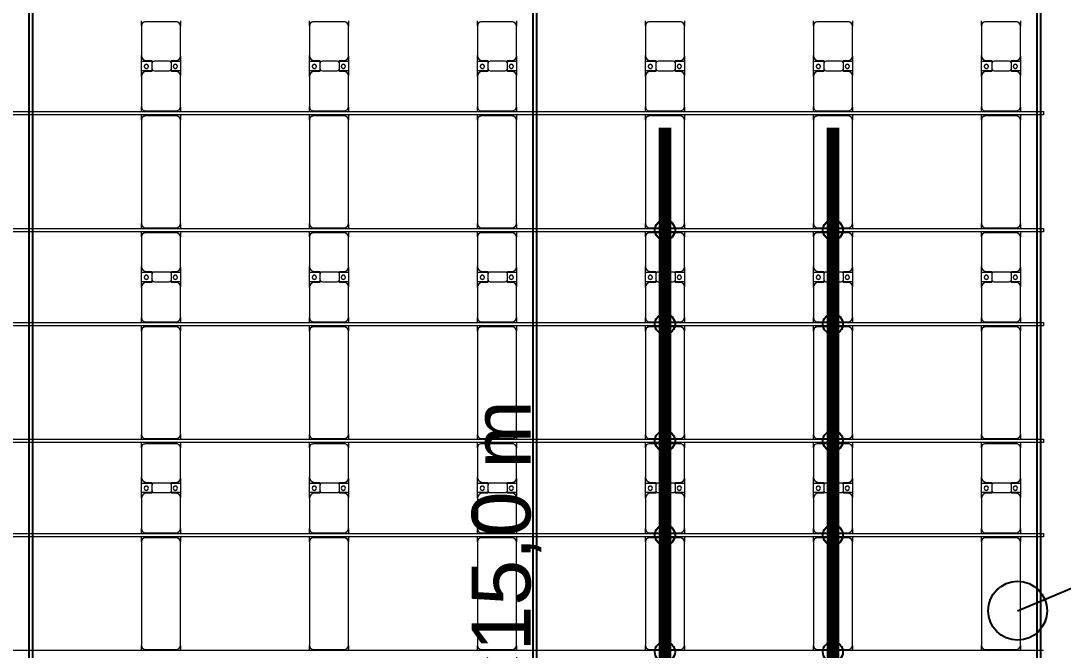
# Model space of a CAD drawing. Header units: millimetres. Extents: x -147246 to 112336, y -213734 to -86506.
# Drawn here: x -3783 to 8626, y -147275 to -139786 of the extents above; entities that cross this region are included whole.
import ezdxf

# ---------------------------------------------------------------- set-up
doc = ezdxf.new("R2010")
doc.units = ezdxf.units.MM
doc.layers.add('A-GENM', color=13, linetype='Continuous', lineweight=9)
doc.layers.add('S-BEAM', color=12, linetype='Continuous', lineweight=9)
for name, color, linetype in [('GC-BICH NEO', 6, 'Continuous'), ('GC-DAY NEO', 5, 'Continuous'), ('GC-GHI CHU', 2, 'Continuous'), ('GC-HOP 40x60 GIA CUONG', 1, 'Continuous')]:
    doc.layers.add(name, color=color, linetype=linetype)
doc.styles.add('GC_VN', font='arial.ttf')

# ---------------------------------------------------------------- blocks, each defined once
blk = doc.blocks.new('Dầm C52 - Dầm C52-18779-BỐ TRÍ KHUNG KẾT CẤU BÈ PIN 05')
at = {"layer": 'S-BEAM', "color": 1}
for p, q in [((-74474, -20), (-74474, 20)), ((-74474, 20), (74474, 20)), ((74474, -20), (-74474, -20))]:
    blk.add_line(p, q, dxfattribs=at)
blk = doc.blocks.new('Dầm C52 - Dầm C52-18780-BỐ TRÍ KHUNG KẾT CẤU BÈ PIN 05')
at = {"layer": 'S-BEAM', "color": 1}
for p, q in [((-74474, -20), (-74474, 20)), ((-74474, 20), (74474, 20)), ((74474, -20), (-74474, -20))]:
    blk.add_line(p, q, dxfattribs=at)
blk = doc.blocks.new('Dầm C52 - Dầm C52-18781-BỐ TRÍ KHUNG KẾT CẤU BÈ PIN 05')
at = {"layer": 'S-BEAM', "color": 1}
for p, q in [((-74474, -20), (-74474, 20)), ((-74474, 20), (74474, 20)), ((74474, -20), (-74474, -20))]:
    blk.add_line(p, q, dxfattribs=at)
blk = doc.blocks.new('Dầm C52 - Dầm C52-18782-BỐ TRÍ KHUNG KẾT CẤU BÈ PIN 05')
at = {"layer": 'S-BEAM', "color": 1}
blk.add_line((74474, -20), (-74474, -20), dxfattribs=at)
blk = doc.blocks.new('Dai phao do pin - DẢI PHAO ĐỠ PIN-V48-BỐ TRÍ KHUNG KẾT CẤU BÈ PIN 05')
at = {"layer": 'A-GENM', "color": 7}
for p, q in [((54543, 242), (54600, 242)), ((54550, 192), (54550, -173)), ((55830, 242), (54600, 242)), ((55830, 242), (55893, 242)), ((55880, -173), (55880, 192)), ((55933, 242), (55990, 242)), ((55940, 192), (55940, -173)), ((56350, 242), (55990, 242)), ((56350, 242), (56532, 242)), ((56410, 118), (56410, 182)), ((56418, 242), (56600, 242)), ((56418, 118), (56418, 242)), ((56532, 242), (56532, 118)), ((56540, 182), (56540, 118)), ((56950, 242), (56600, 242)), ((56950, 242), (57013, 242)), ((57000, -173), (57000, 192)), ((57053, 242), (57110, 242)), ((57060, 192), (57060, -173)), ((58340, 242), (57110, 242)), ((58340, 242), (58403, 242)), ((58390, -173), (58390, 192)), ((58443, 242), (58500, 242)), ((58450, 192), (58450, -173)), ((58860, 242), (58500, 242)), ((58860, 242), (59042, 242)), ((58920, 118), (58920, 182)), ((58928, 242), (59110, 242)), ((58928, 118), (58928, 242)), ((59042, 242), (59042, 118)), ((59050, 182), (59050, 118)), ((59460, 242), (59110, 242)), ((59460, 242), (59523, 242)), ((59510, -173), (59510, 192)), ((59563, 242), (59620, 242)), ((59570, 192), (59570, -173)), ((60850, 242), (59620, 242)), ((60850, 242), (60913, 242)), ((60900, -173), (60900, 192)), ((60953, 242), (61010, 242)), ((60960, 192), (60960, -173)), ((61370, 242), (61010, 242)), ((61370, 242), (61552, 242)), ((61430, 118), (61430, 182)), ((61438, 242), (61620, 242)), ((61438, 118), (61438, 242)), ((61552, 242), (61552, 118)), ((61560, 182), (61560, 118)), ((61970, 242), (61620, 242)), ((61970, 242), (62032, 242)), ((62020, -173), (62020, 192)), ((56502, 118), (56410, 118)), ((56418, 88), (56418, -88)), ((56540, 118), (56448, 118)), ((56532, -88), (56532, 88)), ((59012, 118), (58920, 118)), ((58928, 88), (58928, -88)), ((59050, 118), (58958, 118)), ((59042, -88), (59042, 88)), ((61522, 118), (61430, 118)), ((61438, 88), (61438, -88)), ((61560, 118), (61468, 118)), ((61552, -88), (61552, 88)), ((56410, -173), (56410, -118)), ((56410, -118), (56502, -118)), ((56418, -223), (56418, -118)), ((56448, -118), (56540, -118)), ((56532, -118), (56532, -223)), ((56540, -118), (56540, -173)), ((58920, -173), (58920, -118)), ((58920, -118), (59012, -118)), ((58928, -223), (58928, -118)), ((58958, -118), (59050, -118)), ((59042, -118), (59042, -223)), ((59050, -118), (59050, -173)), ((61430, -173), (61430, -118)), ((61430, -118), (61522, -118)), ((61438, -223), (61438, -118)), ((61468, -118), (61560, -118)), ((61552, -118), (61552, -223)), ((61560, -118), (61560, -173)), ((54600, -223), (54543, -223)), ((54600, -223), (55830, -223)), ((55893, -223), (55830, -223)), ((55990, -223), (55933, -223)), ((55990, -223), (56360, -223)), ((56532, -223), (56360, -223)), ((56590, -223), (56418, -223)), ((56590, -223), (56950, -223)), ((57013, -223), (56950, -223)), ((57110, -223), (57053, -223)), ((57110, -223), (58340, -223)), ((58403, -223), (58340, -223)), ((58500, -223), (58443, -223)), ((58500, -223), (58870, -223)), ((59042, -223), (58870, -223)), ((59100, -223), (58928, -223)), ((59100, -223), (59460, -223)), ((59523, -223), (59460, -223)), ((59620, -223), (59563, -223)), ((59620, -223), (60850, -223)), ((60913, -223), (60850, -223)), ((61010, -223), (60953, -223)), ((61010, -223), (61380, -223)), ((61552, -223), (61380, -223)), ((61610, -223), (61438, -223)), ((61610, -223), (61970, -223)), ((62032, -223), (61970, -223))]:
    blk.add_line(p, q, dxfattribs=at)
for centre, radius, start, end in [((54600, 192), 50, 90, 180), ((54600, 192), 50, 105, 180), ((55830, 192), 50, 0, 90), ((55830, 192), 50, 15, 90), ((55990, 192), 50, 90, 180), ((55990, 192), 50, 135, 180), ((56350, 182), 60, 0, 90), ((56350, 182), 60, 0, 30), ((56469, 183), 25, 0, 180), ((56469, 183), 25, 180, 360), ((56471, 183), 25, 0, 180), ((56471, 183), 25, 180, 0), ((56600, 182), 60, 90, 180), ((56600, 182), 60, 150, 180), ((56950, 192), 50, 0, 90), ((56950, 192), 50, 0, 45), ((57110, 192), 50, 90, 180), ((57110, 192), 50, 105, 180), ((58340, 192), 50, 0, 90), ((58340, 192), 50, 15, 90), ((58500, 192), 50, 90, 180), ((58500, 192), 50, 135, 180), ((58860, 182), 60, 0, 90), ((58860, 182), 60, 0, 30), ((58979, 183), 25, 0, 180), ((58979, 183), 25, 180, 0), ((58981, 183), 25, 360, 180), ((58981, 183), 25, 180, 360), ((59110, 182), 60, 90, 180), ((59110, 182), 60, 150, 180), ((59460, 192), 50, 0, 90), ((59460, 192), 50, 0, 45), ((59620, 192), 50, 90, 180), ((59620, 192), 50, 105, 180), ((60850, 192), 50, 360, 90), ((60850, 192), 50, 15, 90), ((61010, 192), 50, 90, 180), ((61010, 192), 50, 135, 180), ((61370, 182), 60, 0, 90), ((61370, 182), 60, 0, 30), ((61489, 183), 25, 360, 180), ((61489, 183), 25, 180, 360), ((61491, 183), 25, 0, 180), ((61491, 183), 25, 180, 0), ((61620, 182), 60, 90, 180), ((61620, 182), 60, 150, 180), ((61970, 192), 50, 0, 90), ((61970, 192), 50, 0, 45), ((56448, 88), 30, 90, 180), ((56502, 88), 30, 0, 90), ((58958, 88), 30, 90, 180), ((59012, 88), 30, 0, 90), ((61468, 88), 30, 90, 180), ((61522, 88), 30, 0, 90), ((56448, -88), 30, 180, 270), ((56502, -88), 30, 270, 0), ((58958, -88), 30, 180, 270), ((59012, -88), 30, 270, 0), ((61468, -88), 30, 180, 270), ((61522, -88), 30, 270, 0), ((54600, -173), 50, 180, 270), ((54600, -173), 50, 180, 270), ((55830, -173), 50, 270, 0), ((55830, -173), 50, 285, 0), ((55990, -173), 50, 180, 270), ((55990, -173), 50, 180, 225), ((56360, -173), 50, 270, 0), ((56360, -173), 50, 315, 0), ((56469, -162), 25, 0, 180), ((56469, -162), 25, 180, 0), ((56471, -162), 25, 0, 180), ((56471, -162), 25, 180, 0), ((56590, -173), 50, 180, 270), ((56590, -173), 50, 180, 225), ((56950, -173), 50, 270, 0), ((56950, -173), 50, 315, 0), ((57110, -173), 50, 180, 270), ((57110, -173), 50, 180, 270), ((58340, -173), 50, 270, 0), ((58340, -173), 50, 285, 360), ((58500, -173), 50, 180, 270), ((58500, -173), 50, 180, 225), ((58870, -173), 50, 270, 0), ((58870, -173), 50, 315, 0), ((58979, -162), 25, 0, 180), ((58979, -162), 25, 180, 0), ((58981, -162), 25, 360, 180), ((58981, -162), 25, 180, 360), ((59100, -173), 50, 180, 270), ((59100, -173), 50, 180, 225), ((59460, -173), 50, 270, 0), ((59460, -173), 50, 315, 0), ((59620, -173), 50, 180, 270), ((59620, -173), 50, 180, 270), ((60850, -173), 50, 270, 360), ((60850, -173), 50, 285, 360), ((61010, -173), 50, 180, 270), ((61010, -173), 50, 180, 225), ((61380, -173), 50, 270, 0), ((61380, -173), 50, 315, 0), ((61489, -162), 25, 0, 180), ((61489, -162), 25, 180, 360), ((61491, -162), 25, 0, 180), ((61491, -162), 25, 180, 0), ((61610, -173), 50, 180, 270), ((61610, -173), 50, 180, 225), ((61970, -173), 50, 270, 0), ((61970, -173), 50, 315, 0)]:
    blk.add_arc(centre, radius, start, end, dxfattribs=at)
blk = doc.blocks.new('Dai phao do pin - DẢI PHAO ĐỠ PIN-V49-BỐ TRÍ KHUNG KẾT CẤU BÈ PIN 05')
at = {"layer": 'A-GENM', "color": 7}
for p, q in [((54543, 242), (54600, 242)), ((54550, 192), (54550, -173)), ((55830, 242), (54600, 242)), ((55830, 242), (55893, 242)), ((55880, -173), (55880, 192)), ((55933, 242), (55990, 242)), ((55940, 192), (55940, -173)), ((56350, 242), (55990, 242)), ((56350, 242), (56532, 242)), ((56410, 118), (56410, 182)), ((56418, 242), (56600, 242)), ((56418, 118), (56418, 242)), ((56532, 242), (56532, 118)), ((56540, 182), (56540, 118)), ((56950, 242), (56600, 242)), ((56950, 242), (57013, 242)), ((57000, -173), (57000, 192)), ((57053, 242), (57110, 242)), ((57060, 192), (57060, -173)), ((58340, 242), (57110, 242)), ((58340, 242), (58403, 242)), ((58390, -173), (58390, 192)), ((58443, 242), (58500, 242)), ((58450, 192), (58450, -173)), ((58860, 242), (58500, 242)), ((58860, 242), (59042, 242)), ((58920, 118), (58920, 182)), ((58928, 242), (59110, 242)), ((58928, 118), (58928, 242)), ((59042, 242), (59042, 118)), ((59050, 182), (59050, 118)), ((59460, 242), (59110, 242)), ((59460, 242), (59523, 242)), ((59510, -173), (59510, 192)), ((59563, 242), (59620, 242)), ((59570, 192), (59570, -173)), ((60850, 242), (59620, 242)), ((60850, 242), (60913, 242)), ((60900, -173), (60900, 192)), ((60953, 242), (61010, 242)), ((60960, 192), (60960, -173)), ((61370, 242), (61010, 242)), ((61370, 242), (61552, 242)), ((61430, 118), (61430, 182)), ((61438, 242), (61620, 242)), ((61438, 118), (61438, 242)), ((61552, 242), (61552, 118)), ((61560, 182), (61560, 118)), ((61970, 242), (61620, 242)), ((61970, 242), (62032, 242)), ((62020, -173), (62020, 192)), ((56502, 118), (56410, 118)), ((56418, 88), (56418, -88)), ((56540, 118), (56448, 118)), ((56532, -88), (56532, 88)), ((59012, 118), (58920, 118)), ((58928, 88), (58928, -88)), ((59050, 118), (58958, 118)), ((59042, -88), (59042, 88)), ((61522, 118), (61430, 118)), ((61438, 88), (61438, -88)), ((61560, 118), (61468, 118)), ((61552, -88), (61552, 88)), ((56410, -173), (56410, -118)), ((56410, -118), (56502, -118)), ((56418, -223), (56418, -118)), ((56448, -118), (56540, -118)), ((56532, -118), (56532, -223)), ((56540, -118), (56540, -173)), ((58920, -173), (58920, -118)), ((58920, -118), (59012, -118)), ((58928, -223), (58928, -118)), ((58958, -118), (59050, -118)), ((59042, -118), (59042, -223)), ((59050, -118), (59050, -173)), ((61430, -173), (61430, -118)), ((61430, -118), (61522, -118)), ((61438, -223), (61438, -118)), ((61468, -118), (61560, -118)), ((61552, -118), (61552, -223)), ((61560, -118), (61560, -173)), ((54600, -223), (54543, -223)), ((54600, -223), (55830, -223)), ((55893, -223), (55830, -223)), ((55990, -223), (55933, -223)), ((55990, -223), (56360, -223)), ((56532, -223), (56360, -223)), ((56590, -223), (56418, -223)), ((56590, -223), (56950, -223)), ((57013, -223), (56950, -223)), ((57110, -223), (57053, -223)), ((57110, -223), (58340, -223)), ((58403, -223), (58340, -223)), ((58500, -223), (58443, -223)), ((58500, -223), (58870, -223)), ((59042, -223), (58870, -223)), ((59100, -223), (58928, -223)), ((59100, -223), (59460, -223)), ((59523, -223), (59460, -223)), ((59620, -223), (59563, -223)), ((59620, -223), (60850, -223)), ((60913, -223), (60850, -223)), ((61010, -223), (60953, -223)), ((61010, -223), (61380, -223)), ((61552, -223), (61380, -223)), ((61610, -223), (61438, -223)), ((61610, -223), (61970, -223)), ((62032, -223), (61970, -223))]:
    blk.add_line(p, q, dxfattribs=at)
for centre, radius, start, end in [((54600, 192), 50, 90, 180), ((54600, 192), 50, 105, 180), ((55830, 192), 50, 0, 90), ((55830, 192), 50, 15, 90), ((55990, 192), 50, 90, 180), ((55990, 192), 50, 135, 180), ((56350, 182), 60, 0, 90), ((56350, 182), 60, 0, 30), ((56469, 183), 25, 0, 180), ((56469, 183), 25, 180, 360), ((56471, 183), 25, 0, 180), ((56471, 183), 25, 180, 0), ((56600, 182), 60, 90, 180), ((56600, 182), 60, 150, 180), ((56950, 192), 50, 0, 90), ((56950, 192), 50, 0, 45), ((57110, 192), 50, 90, 180), ((57110, 192), 50, 105, 180), ((58340, 192), 50, 0, 90), ((58340, 192), 50, 15, 90), ((58500, 192), 50, 90, 180), ((58500, 192), 50, 135, 180), ((58860, 182), 60, 0, 90), ((58860, 182), 60, 0, 30), ((58979, 183), 25, 0, 180), ((58979, 183), 25, 180, 0), ((58981, 183), 25, 360, 180), ((58981, 183), 25, 180, 360), ((59110, 182), 60, 90, 180), ((59110, 182), 60, 150, 180), ((59460, 192), 50, 0, 90), ((59460, 192), 50, 0, 45), ((59620, 192), 50, 90, 180), ((59620, 192), 50, 105, 180), ((60850, 192), 50, 360, 90), ((60850, 192), 50, 15, 90), ((61010, 192), 50, 90, 180), ((61010, 192), 50, 135, 180), ((61370, 182), 60, 0, 90), ((61370, 182), 60, 0, 30), ((61489, 183), 25, 360, 180), ((61489, 183), 25, 180, 360), ((61491, 183), 25, 0, 180), ((61491, 183), 25, 180, 0), ((61620, 182), 60, 90, 180), ((61620, 182), 60, 150, 180), ((61970, 192), 50, 0, 90), ((61970, 192), 50, 0, 45), ((56448, 88), 30, 90, 180), ((56502, 88), 30, 0, 90), ((58958, 88), 30, 90, 180), ((59012, 88), 30, 0, 90), ((61468, 88), 30, 90, 180), ((61522, 88), 30, 0, 90), ((56448, -88), 30, 180, 270), ((56502, -88), 30, 270, 0), ((58958, -88), 30, 180, 270), ((59012, -88), 30, 270, 0), ((61468, -88), 30, 180, 270), ((61522, -88), 30, 270, 0), ((54600, -173), 50, 180, 270), ((54600, -173), 50, 180, 270), ((55830, -173), 50, 270, 0), ((55830, -173), 50, 285, 0), ((55990, -173), 50, 180, 270), ((55990, -173), 50, 180, 225), ((56360, -173), 50, 270, 0), ((56360, -173), 50, 315, 0), ((56469, -162), 25, 0, 180), ((56469, -162), 25, 180, 0), ((56471, -162), 25, 0, 180), ((56471, -162), 25, 180, 0), ((56590, -173), 50, 180, 270), ((56590, -173), 50, 180, 225), ((56950, -173), 50, 270, 0), ((56950, -173), 50, 315, 0), ((57110, -173), 50, 180, 270), ((57110, -173), 50, 180, 270), ((58340, -173), 50, 270, 0), ((58340, -173), 50, 285, 360), ((58500, -173), 50, 180, 270), ((58500, -173), 50, 180, 225), ((58870, -173), 50, 270, 0), ((58870, -173), 50, 315, 0), ((58979, -162), 25, 0, 180), ((58979, -162), 25, 180, 0), ((58981, -162), 25, 360, 180), ((58981, -162), 25, 180, 360), ((59100, -173), 50, 180, 270), ((59100, -173), 50, 180, 225), ((59460, -173), 50, 270, 0), ((59460, -173), 50, 315, 0), ((59620, -173), 50, 180, 270), ((59620, -173), 50, 180, 270), ((60850, -173), 50, 270, 360), ((60850, -173), 50, 285, 360), ((61010, -173), 50, 180, 270), ((61010, -173), 50, 180, 225), ((61380, -173), 50, 270, 0), ((61380, -173), 50, 315, 0), ((61489, -162), 25, 0, 180), ((61489, -162), 25, 180, 360), ((61491, -162), 25, 0, 180), ((61491, -162), 25, 180, 0), ((61610, -173), 50, 180, 270), ((61610, -173), 50, 180, 225), ((61970, -173), 50, 270, 0), ((61970, -173), 50, 315, 0)]:
    blk.add_arc(centre, radius, start, end, dxfattribs=at)
blk = doc.blocks.new('Dai phao do pin - DẢI PHAO ĐỠ PIN-V50-BỐ TRÍ KHUNG KẾT CẤU BÈ PIN 05')
at = {"layer": 'A-GENM', "color": 7}
for p, q in [((54543, 242), (54600, 242)), ((54550, 192), (54550, -173)), ((55830, 242), (54600, 242)), ((55830, 242), (55893, 242)), ((55880, -173), (55880, 192)), ((55933, 242), (55990, 242)), ((55940, 192), (55940, -173)), ((56350, 242), (55990, 242)), ((56350, 242), (56532, 242)), ((56410, 118), (56410, 182)), ((56418, 242), (56600, 242)), ((56418, 118), (56418, 242)), ((56532, 242), (56532, 118)), ((56540, 182), (56540, 118)), ((56950, 242), (56600, 242)), ((56950, 242), (57013, 242)), ((57000, -173), (57000, 192)), ((57053, 242), (57110, 242)), ((57060, 192), (57060, -173)), ((58340, 242), (57110, 242)), ((58340, 242), (58403, 242)), ((58390, -173), (58390, 192)), ((58443, 242), (58500, 242)), ((58450, 192), (58450, -173)), ((58860, 242), (58500, 242)), ((58860, 242), (59042, 242)), ((58920, 118), (58920, 182)), ((58928, 242), (59110, 242)), ((58928, 118), (58928, 242)), ((59042, 242), (59042, 118)), ((59050, 182), (59050, 118)), ((59460, 242), (59110, 242)), ((59460, 242), (59523, 242)), ((59510, -173), (59510, 192)), ((59563, 242), (59620, 242)), ((59570, 192), (59570, -173)), ((60850, 242), (59620, 242)), ((60850, 242), (60913, 242)), ((60900, -173), (60900, 192)), ((60953, 242), (61010, 242)), ((60960, 192), (60960, -173)), ((61370, 242), (61010, 242)), ((61370, 242), (61552, 242)), ((61430, 118), (61430, 182)), ((61438, 242), (61620, 242)), ((61438, 118), (61438, 242)), ((61552, 242), (61552, 118)), ((61560, 182), (61560, 118)), ((61970, 242), (61620, 242)), ((61970, 242), (62032, 242)), ((62020, -173), (62020, 192)), ((56502, 118), (56410, 118)), ((56418, 88), (56418, -88)), ((56540, 118), (56448, 118)), ((56532, -88), (56532, 88)), ((59012, 118), (58920, 118)), ((58928, 88), (58928, -88)), ((59050, 118), (58958, 118)), ((59042, -88), (59042, 88)), ((61522, 118), (61430, 118)), ((61438, 88), (61438, -88)), ((61560, 118), (61468, 118)), ((61552, -88), (61552, 88)), ((56410, -173), (56410, -118)), ((56410, -118), (56502, -118)), ((56418, -223), (56418, -118)), ((56448, -118), (56540, -118)), ((56532, -118), (56532, -223)), ((56540, -118), (56540, -173)), ((58920, -173), (58920, -118)), ((58920, -118), (59012, -118)), ((58928, -223), (58928, -118)), ((58958, -118), (59050, -118)), ((59042, -118), (59042, -223)), ((59050, -118), (59050, -173)), ((61430, -173), (61430, -118)), ((61430, -118), (61522, -118)), ((61438, -223), (61438, -118)), ((61468, -118), (61560, -118)), ((61552, -118), (61552, -223)), ((61560, -118), (61560, -173)), ((54600, -223), (54543, -223)), ((54600, -223), (55830, -223)), ((55893, -223), (55830, -223)), ((55990, -223), (55933, -223)), ((55990, -223), (56360, -223)), ((56532, -223), (56360, -223)), ((56590, -223), (56418, -223)), ((56590, -223), (56950, -223)), ((57013, -223), (56950, -223)), ((57110, -223), (57053, -223)), ((57110, -223), (58340, -223)), ((58403, -223), (58340, -223)), ((58500, -223), (58443, -223)), ((58500, -223), (58870, -223)), ((59042, -223), (58870, -223)), ((59100, -223), (58928, -223)), ((59100, -223), (59460, -223)), ((59523, -223), (59460, -223)), ((59620, -223), (59563, -223)), ((59620, -223), (60850, -223)), ((60913, -223), (60850, -223)), ((61010, -223), (60953, -223)), ((61010, -223), (61380, -223)), ((61552, -223), (61380, -223)), ((61610, -223), (61438, -223)), ((61610, -223), (61970, -223)), ((62032, -223), (61970, -223))]:
    blk.add_line(p, q, dxfattribs=at)
for centre, radius, start, end in [((54600, 192), 50, 90, 180), ((54600, 192), 50, 105, 180), ((55830, 192), 50, 0, 90), ((55830, 192), 50, 15, 90), ((55990, 192), 50, 90, 180), ((55990, 192), 50, 135, 180), ((56350, 182), 60, 0, 90), ((56350, 182), 60, 0, 30), ((56469, 183), 25, 0, 180), ((56469, 183), 25, 180, 360), ((56471, 183), 25, 0, 180), ((56471, 183), 25, 180, 0), ((56600, 182), 60, 90, 180), ((56600, 182), 60, 150, 180), ((56950, 192), 50, 0, 90), ((56950, 192), 50, 0, 45), ((57110, 192), 50, 90, 180), ((57110, 192), 50, 105, 180), ((58340, 192), 50, 0, 90), ((58340, 192), 50, 15, 90), ((58500, 192), 50, 90, 180), ((58500, 192), 50, 135, 180), ((58860, 182), 60, 0, 90), ((58860, 182), 60, 0, 30), ((58979, 183), 25, 0, 180), ((58979, 183), 25, 180, 0), ((58981, 183), 25, 360, 180), ((58981, 183), 25, 180, 360), ((59110, 182), 60, 90, 180), ((59110, 182), 60, 150, 180), ((59460, 192), 50, 0, 90), ((59460, 192), 50, 0, 45), ((59620, 192), 50, 90, 180), ((59620, 192), 50, 105, 180), ((60850, 192), 50, 360, 90), ((60850, 192), 50, 15, 90), ((61010, 192), 50, 90, 180), ((61010, 192), 50, 135, 180), ((61370, 182), 60, 0, 90), ((61370, 182), 60, 0, 30), ((61489, 183), 25, 360, 180), ((61489, 183), 25, 180, 360), ((61491, 183), 25, 0, 180), ((61491, 183), 25, 180, 0), ((61620, 182), 60, 90, 180), ((61620, 182), 60, 150, 180), ((61970, 192), 50, 0, 90), ((61970, 192), 50, 0, 45), ((56448, 88), 30, 90, 180), ((56502, 88), 30, 0, 90), ((58958, 88), 30, 90, 180), ((59012, 88), 30, 0, 90), ((61468, 88), 30, 90, 180), ((61522, 88), 30, 0, 90), ((56448, -88), 30, 180, 270), ((56502, -88), 30, 270, 0), ((58958, -88), 30, 180, 270), ((59012, -88), 30, 270, 0), ((61468, -88), 30, 180, 270), ((61522, -88), 30, 270, 0), ((54600, -173), 50, 180, 270), ((54600, -173), 50, 184.8803, 270), ((55830, -173), 50, 270, 0), ((55830, -173), 50, 285, 355.1259), ((55990, -173), 50, 180, 270), ((55990, -173), 50, 184.8738, 225), ((56360, -173), 50, 270, 0), ((56360, -173), 50, 315, 355.1283), ((56469, -162), 25, 0, 180), ((56469, -162), 25, 180, 0), ((56471, -162), 25, 0, 180), ((56471, -162), 25, 180, 0), ((56590, -173), 50, 180, 270), ((56590, -173), 50, 184.8711, 225), ((56950, -173), 50, 270, 0), ((56950, -173), 50, 315, 355.1311), ((57110, -173), 50, 180, 270), ((57110, -173), 50, 184.8687, 270), ((58340, -173), 50, 270, 0), ((58340, -173), 50, 285, 355.1375), ((58500, -173), 50, 180, 270), ((58500, -173), 50, 184.8622, 225), ((58870, -173), 50, 270, 0), ((58870, -173), 50, 315, 355.14), ((58979, -162), 25, 0, 180), ((58979, -162), 25, 180, 0), ((58981, -162), 25, 360, 180), ((58981, -162), 25, 180, 360), ((59100, -173), 50, 180, 270), ((59100, -173), 50, 184.8594, 225), ((59460, -173), 50, 270, 0), ((59460, -173), 50, 315, 355.1427), ((59620, -173), 50, 180, 270), ((59620, -173), 50, 184.857, 270), ((60850, -173), 50, 270, 360), ((60850, -173), 50, 285, 355.1491), ((61010, -173), 50, 180, 270), ((61010, -173), 50, 184.8506, 225), ((61380, -173), 50, 270, 0), ((61380, -173), 50, 315, 355.1516), ((61489, -162), 25, 0, 180), ((61489, -162), 25, 180, 360), ((61491, -162), 25, 0, 180), ((61491, -162), 25, 180, 0), ((61610, -173), 50, 180, 270), ((61610, -173), 50, 184.8478, 225), ((61970, -173), 50, 270, 0), ((61970, -173), 50, 315, 355.1543)]:
    blk.add_arc(centre, radius, start, end, dxfattribs=at)
blk = doc.blocks.new('Dai phao do pin - DẢI PHAO ĐỠ PIN-V51-BỐ TRÍ KHUNG KẾT CẤU BÈ PIN 05')
at = {"layer": 'A-GENM', "color": 7}
for p, q in [((54543, 242), (54600, 242)), ((54550, 192), (54550, -173)), ((55830, 242), (54600, 242)), ((55830, 242), (55893, 242)), ((55880, -173), (55880, 192)), ((55933, 242), (55990, 242)), ((55940, 192), (55940, -173)), ((56350, 242), (55990, 242)), ((56350, 242), (56532, 242)), ((56410, 118), (56410, 182)), ((56418, 242), (56600, 242)), ((56418, 118), (56418, 242)), ((56532, 242), (56532, 118)), ((56540, 182), (56540, 118)), ((56950, 242), (56600, 242)), ((56950, 242), (57013, 242)), ((57000, -173), (57000, 192)), ((57053, 242), (57110, 242)), ((57060, 192), (57060, -173)), ((58340, 242), (57110, 242)), ((58340, 242), (58403, 242)), ((58390, -173), (58390, 192)), ((58443, 242), (58500, 242)), ((58450, 192), (58450, -173)), ((58860, 242), (58500, 242)), ((58860, 242), (59042, 242)), ((58920, 118), (58920, 182)), ((58928, 242), (59110, 242)), ((58928, 118), (58928, 242)), ((59042, 242), (59042, 118)), ((59050, 182), (59050, 118)), ((59460, 242), (59110, 242)), ((59460, 242), (59523, 242)), ((59510, -173), (59510, 192)), ((59563, 242), (59620, 242)), ((59570, 192), (59570, -173)), ((60850, 242), (59620, 242)), ((60850, 242), (60913, 242)), ((60900, -173), (60900, 192)), ((60953, 242), (61010, 242)), ((60960, 192), (60960, -173)), ((61370, 242), (61010, 242)), ((61370, 242), (61552, 242)), ((61430, 118), (61430, 182)), ((61438, 242), (61620, 242)), ((61438, 118), (61438, 242)), ((61552, 242), (61552, 118)), ((61560, 182), (61560, 118)), ((61970, 242), (61620, 242)), ((61970, 242), (62032, 242)), ((62020, -173), (62020, 192)), ((56502, 118), (56410, 118)), ((56418, 88), (56418, -88)), ((56540, 118), (56448, 118)), ((56532, -88), (56532, 88)), ((59012, 118), (58920, 118)), ((58928, 88), (58928, -88)), ((59050, 118), (58958, 118)), ((59042, -88), (59042, 88)), ((61522, 118), (61430, 118)), ((61438, 88), (61438, -88)), ((61560, 118), (61468, 118)), ((61552, -88), (61552, 88)), ((56410, -173), (56410, -118)), ((56410, -118), (56502, -118)), ((56418, -223), (56418, -118)), ((56448, -118), (56540, -118)), ((56532, -118), (56532, -223)), ((56540, -118), (56540, -173)), ((58920, -173), (58920, -118)), ((58920, -118), (59012, -118)), ((58928, -223), (58928, -118)), ((58958, -118), (59050, -118)), ((59042, -118), (59042, -223)), ((59050, -118), (59050, -173)), ((61430, -173), (61430, -118)), ((61430, -118), (61522, -118)), ((61438, -223), (61438, -118)), ((61468, -118), (61560, -118)), ((61552, -118), (61552, -223)), ((61560, -118), (61560, -173)), ((54600, -223), (54543, -223)), ((54600, -223), (55830, -223)), ((55893, -223), (55830, -223)), ((55990, -223), (55933, -223)), ((55990, -223), (56360, -223)), ((56532, -223), (56360, -223)), ((56590, -223), (56418, -223)), ((56590, -223), (56950, -223)), ((57013, -223), (56950, -223)), ((57110, -223), (57053, -223)), ((57110, -223), (58340, -223)), ((58403, -223), (58340, -223)), ((58500, -223), (58443, -223)), ((58500, -223), (58870, -223)), ((59042, -223), (58870, -223)), ((59100, -223), (58928, -223)), ((59100, -223), (59460, -223)), ((59523, -223), (59460, -223)), ((59620, -223), (59563, -223)), ((59620, -223), (60850, -223)), ((60913, -223), (60850, -223)), ((61010, -223), (60953, -223)), ((61010, -223), (61380, -223)), ((61552, -223), (61380, -223)), ((61610, -223), (61438, -223)), ((61610, -223), (61970, -223)), ((62032, -223), (61970, -223))]:
    blk.add_line(p, q, dxfattribs=at)
for centre, radius, start, end in [((54600, 192), 50, 90, 180), ((54600, 192), 50, 105, 180), ((55830, 192), 50, 0, 90), ((55830, 192), 50, 15, 90), ((55990, 192), 50, 90, 180), ((55990, 192), 50, 135, 180), ((56350, 182), 60, 0, 90), ((56350, 182), 60, 0, 30), ((56469, 183), 25, 0, 180), ((56469, 183), 25, 180, 360), ((56471, 183), 25, 0, 180), ((56471, 183), 25, 180, 0), ((56600, 182), 60, 90, 180), ((56600, 182), 60, 150, 180), ((56950, 192), 50, 0, 90), ((56950, 192), 50, 0, 45), ((57110, 192), 50, 90, 180), ((57110, 192), 50, 105, 180), ((58340, 192), 50, 0, 90), ((58340, 192), 50, 15, 90), ((58500, 192), 50, 90, 180), ((58500, 192), 50, 135, 180), ((58860, 182), 60, 0, 90), ((58860, 182), 60, 0, 30), ((58979, 183), 25, 0, 180), ((58979, 183), 25, 180, 0), ((58981, 183), 25, 360, 180), ((58981, 183), 25, 180, 360), ((59110, 182), 60, 90, 180), ((59110, 182), 60, 150, 180), ((59460, 192), 50, 0, 90), ((59460, 192), 50, 0, 45), ((59620, 192), 50, 90, 180), ((59620, 192), 50, 105, 180), ((60850, 192), 50, 360, 90), ((60850, 192), 50, 15, 90), ((61010, 192), 50, 90, 180), ((61010, 192), 50, 135, 180), ((61370, 182), 60, 0, 90), ((61370, 182), 60, 0, 30), ((61489, 183), 25, 360, 180), ((61489, 183), 25, 180, 360), ((61491, 183), 25, 0, 180), ((61491, 183), 25, 180, 0), ((61620, 182), 60, 90, 180), ((61620, 182), 60, 150, 180), ((61970, 192), 50, 0, 90), ((61970, 192), 50, 0, 45), ((56448, 88), 30, 90, 180), ((56502, 88), 30, 0, 90), ((58958, 88), 30, 90, 180), ((59012, 88), 30, 0, 90), ((61468, 88), 30, 90, 180), ((61522, 88), 30, 0, 90), ((56448, -88), 30, 180, 270), ((56502, -88), 30, 270, 0), ((58958, -88), 30, 180, 270), ((59012, -88), 30, 270, 0), ((61468, -88), 30, 180, 270), ((61522, -88), 30, 270, 0), ((54600, -173), 50, 180, 270), ((54600, -173), 50, 180, 270), ((55830, -173), 50, 270, 0), ((55830, -173), 50, 285, 0), ((55990, -173), 50, 180, 270), ((55990, -173), 50, 180, 225), ((56360, -173), 50, 270, 0), ((56360, -173), 50, 315, 0), ((56469, -162), 25, 0, 180), ((56469, -162), 25, 180, 0), ((56471, -162), 25, 0, 180), ((56471, -162), 25, 180, 0), ((56590, -173), 50, 180, 270), ((56590, -173), 50, 180, 225), ((56950, -173), 50, 270, 0), ((56950, -173), 50, 315, 0), ((57110, -173), 50, 180, 270), ((57110, -173), 50, 180, 270), ((58340, -173), 50, 270, 0), ((58340, -173), 50, 285, 360), ((58500, -173), 50, 180, 270), ((58500, -173), 50, 180, 225), ((58870, -173), 50, 270, 0), ((58870, -173), 50, 315, 0), ((58979, -162), 25, 0, 180), ((58979, -162), 25, 180, 0), ((58981, -162), 25, 360, 180), ((58981, -162), 25, 180, 360), ((59100, -173), 50, 180, 270), ((59100, -173), 50, 180, 225), ((59460, -173), 50, 270, 0), ((59460, -173), 50, 315, 0), ((59620, -173), 50, 180, 270), ((59620, -173), 50, 180, 270), ((60850, -173), 50, 270, 360), ((60850, -173), 50, 285, 360), ((61010, -173), 50, 180, 270), ((61010, -173), 50, 180, 225), ((61380, -173), 50, 270, 0), ((61380, -173), 50, 315, 0), ((61489, -162), 25, 0, 180), ((61489, -162), 25, 180, 360), ((61491, -162), 25, 0, 180), ((61491, -162), 25, 180, 0), ((61610, -173), 50, 180, 270), ((61610, -173), 50, 180, 225), ((61970, -173), 50, 270, 0), ((61970, -173), 50, 315, 0)]:
    blk.add_arc(centre, radius, start, end, dxfattribs=at)
blk = doc.blocks.new('Dai phao do pin - DẢI PHAO ĐỠ PIN-V52-BỐ TRÍ KHUNG KẾT CẤU BÈ PIN 05')
at = {"layer": 'A-GENM', "color": 7}
for p, q in [((54543, 242), (54600, 242)), ((54550, 192), (54550, -173)), ((55830, 242), (54600, 242)), ((55830, 242), (55893, 242)), ((55880, -173), (55880, 192)), ((55933, 242), (55990, 242)), ((55940, 192), (55940, -173)), ((56350, 242), (55990, 242)), ((56350, 242), (56532, 242)), ((56410, 118), (56410, 182)), ((56418, 242), (56600, 242)), ((56418, 118), (56418, 242)), ((56532, 242), (56532, 118)), ((56540, 182), (56540, 118)), ((56950, 242), (56600, 242)), ((56950, 242), (57013, 242)), ((57000, -173), (57000, 192)), ((57053, 242), (57110, 242)), ((57060, 192), (57060, -173)), ((58340, 242), (57110, 242)), ((58340, 242), (58403, 242)), ((58390, -173), (58390, 192)), ((58443, 242), (58500, 242)), ((58450, 192), (58450, -173)), ((58860, 242), (58500, 242)), ((58860, 242), (59042, 242)), ((58920, 118), (58920, 182)), ((58928, 242), (59110, 242)), ((58928, 118), (58928, 242)), ((59042, 242), (59042, 118)), ((59050, 182), (59050, 118)), ((59460, 242), (59110, 242)), ((59460, 242), (59523, 242)), ((59510, -173), (59510, 192)), ((59563, 242), (59620, 242)), ((59570, 192), (59570, -173)), ((60850, 242), (59620, 242)), ((60850, 242), (60913, 242)), ((60900, -173), (60900, 192)), ((60953, 242), (61010, 242)), ((60960, 192), (60960, -173)), ((61370, 242), (61010, 242)), ((61370, 242), (61552, 242)), ((61430, 118), (61430, 182)), ((61438, 242), (61620, 242)), ((61438, 118), (61438, 242)), ((61552, 242), (61552, 118)), ((61560, 182), (61560, 118)), ((61970, 242), (61620, 242)), ((61970, 242), (62032, 242)), ((62020, -173), (62020, 192)), ((56502, 118), (56410, 118)), ((56418, 88), (56418, -88)), ((56540, 118), (56448, 118)), ((56532, -88), (56532, 88)), ((59012, 118), (58920, 118)), ((58928, 88), (58928, -88)), ((59050, 118), (58958, 118)), ((59042, -88), (59042, 88)), ((61522, 118), (61430, 118)), ((61438, 88), (61438, -88)), ((61560, 118), (61468, 118)), ((61552, -88), (61552, 88)), ((56410, -173), (56410, -118)), ((56410, -118), (56502, -118)), ((56418, -223), (56418, -118)), ((56448, -118), (56540, -118)), ((56532, -118), (56532, -223)), ((56540, -118), (56540, -173)), ((58920, -173), (58920, -118)), ((58920, -118), (59012, -118)), ((58928, -223), (58928, -118)), ((58958, -118), (59050, -118)), ((59042, -118), (59042, -223)), ((59050, -118), (59050, -173)), ((61430, -173), (61430, -118)), ((61430, -118), (61522, -118)), ((61438, -223), (61438, -118)), ((61468, -118), (61560, -118)), ((61552, -118), (61552, -223)), ((61560, -118), (61560, -173)), ((54600, -223), (54543, -223)), ((54600, -223), (55830, -223)), ((55893, -223), (55830, -223)), ((55990, -223), (55933, -223)), ((55990, -223), (56360, -223)), ((56532, -223), (56360, -223)), ((56590, -223), (56418, -223)), ((56590, -223), (56950, -223)), ((57013, -223), (56950, -223)), ((57110, -223), (57053, -223)), ((57110, -223), (58340, -223)), ((58403, -223), (58340, -223)), ((58500, -223), (58443, -223)), ((58500, -223), (58870, -223)), ((59042, -223), (58870, -223)), ((59100, -223), (58928, -223)), ((59100, -223), (59460, -223)), ((59523, -223), (59460, -223)), ((59620, -223), (59563, -223)), ((59620, -223), (60850, -223)), ((60913, -223), (60850, -223)), ((61010, -223), (60953, -223)), ((61010, -223), (61380, -223)), ((61552, -223), (61380, -223)), ((61610, -223), (61438, -223)), ((61610, -223), (61970, -223)), ((62032, -223), (61970, -223))]:
    blk.add_line(p, q, dxfattribs=at)
for centre, radius, start, end in [((54600, 192), 50, 90, 180), ((54600, 192), 50, 105, 180), ((55830, 192), 50, 0, 90), ((55830, 192), 50, 15, 90), ((55990, 192), 50, 90, 180), ((55990, 192), 50, 135, 180), ((56350, 182), 60, 0, 90), ((56350, 182), 60, 0, 30), ((56469, 183), 25, 0, 180), ((56469, 183), 25, 180, 360), ((56471, 183), 25, 0, 180), ((56471, 183), 25, 180, 0), ((56600, 182), 60, 90, 180), ((56600, 182), 60, 150, 180), ((56950, 192), 50, 0, 90), ((56950, 192), 50, 0, 45), ((57110, 192), 50, 90, 180), ((57110, 192), 50, 105, 180), ((58340, 192), 50, 0, 90), ((58340, 192), 50, 15, 90), ((58500, 192), 50, 90, 180), ((58500, 192), 50, 135, 180), ((58860, 182), 60, 0, 90), ((58860, 182), 60, 0, 30), ((58979, 183), 25, 0, 180), ((58979, 183), 25, 180, 0), ((58981, 183), 25, 360, 180), ((58981, 183), 25, 180, 360), ((59110, 182), 60, 90, 180), ((59110, 182), 60, 150, 180), ((59460, 192), 50, 0, 90), ((59460, 192), 50, 0, 45), ((59620, 192), 50, 90, 180), ((59620, 192), 50, 105, 180), ((60850, 192), 50, 360, 90), ((60850, 192), 50, 15, 90), ((61010, 192), 50, 90, 180), ((61010, 192), 50, 135, 180), ((61370, 182), 60, 0, 90), ((61370, 182), 60, 0, 30), ((61489, 183), 25, 360, 180), ((61489, 183), 25, 180, 360), ((61491, 183), 25, 0, 180), ((61491, 183), 25, 180, 0), ((61620, 182), 60, 90, 180), ((61620, 182), 60, 150, 180), ((61970, 192), 50, 0, 90), ((61970, 192), 50, 0, 45), ((56448, 88), 30, 90, 180), ((56502, 88), 30, 0, 90), ((58958, 88), 30, 90, 180), ((59012, 88), 30, 0, 90), ((61468, 88), 30, 90, 180), ((61522, 88), 30, 0, 90), ((56448, -88), 30, 180, 270), ((56502, -88), 30, 270, 0), ((58958, -88), 30, 180, 270), ((59012, -88), 30, 270, 0), ((61468, -88), 30, 180, 270), ((61522, -88), 30, 270, 0), ((54600, -173), 50, 180, 270), ((54600, -173), 50, 180, 270), ((55830, -173), 50, 270, 0), ((55830, -173), 50, 285, 0), ((55990, -173), 50, 180, 270), ((55990, -173), 50, 180, 225), ((56360, -173), 50, 270, 0), ((56360, -173), 50, 315, 0), ((56469, -162), 25, 0, 180), ((56469, -162), 25, 180, 0), ((56471, -162), 25, 0, 180), ((56471, -162), 25, 180, 0), ((56590, -173), 50, 180, 270), ((56590, -173), 50, 180, 225), ((56950, -173), 50, 270, 0), ((56950, -173), 50, 315, 0), ((57110, -173), 50, 180, 270), ((57110, -173), 50, 180, 270), ((58340, -173), 50, 270, 0), ((58340, -173), 50, 285, 360), ((58500, -173), 50, 180, 270), ((58500, -173), 50, 180, 225), ((58870, -173), 50, 270, 0), ((58870, -173), 50, 315, 0), ((58979, -162), 25, 0, 180), ((58979, -162), 25, 180, 0), ((58981, -162), 25, 360, 180), ((58981, -162), 25, 180, 360), ((59100, -173), 50, 180, 270), ((59100, -173), 50, 180, 225), ((59460, -173), 50, 270, 0), ((59460, -173), 50, 315, 0), ((59620, -173), 50, 180, 270), ((59620, -173), 50, 180, 270), ((60850, -173), 50, 270, 360), ((60850, -173), 50, 285, 360), ((61010, -173), 50, 180, 270), ((61010, -173), 50, 180, 225), ((61380, -173), 50, 270, 0), ((61380, -173), 50, 315, 0), ((61489, -162), 25, 0, 180), ((61489, -162), 25, 180, 360), ((61491, -162), 25, 0, 180), ((61491, -162), 25, 180, 0), ((61610, -173), 50, 180, 270), ((61610, -173), 50, 180, 225), ((61970, -173), 50, 270, 0), ((61970, -173), 50, 315, 0)]:
    blk.add_arc(centre, radius, start, end, dxfattribs=at)
blk = doc.blocks.new('Dai phao do pin - DẢI PHAO ĐỠ PIN-V53-BỐ TRÍ KHUNG KẾT CẤU BÈ PIN 05')
at = {"layer": 'A-GENM', "color": 7}
for p, q in [((54543, 242), (54600, 242)), ((54550, 192), (54550, -173)), ((55830, 242), (54600, 242)), ((55830, 242), (55893, 242)), ((55880, -173), (55880, 192)), ((55933, 242), (55990, 242)), ((55940, 192), (55940, -173)), ((56350, 242), (55990, 242)), ((56350, 242), (56532, 242)), ((56410, 118), (56410, 182)), ((56418, 242), (56600, 242)), ((56418, 118), (56418, 242)), ((56532, 242), (56532, 118)), ((56540, 182), (56540, 118)), ((56950, 242), (56600, 242)), ((56950, 242), (57013, 242)), ((57000, -173), (57000, 192)), ((57053, 242), (57110, 242)), ((57060, 192), (57060, -173)), ((58340, 242), (57110, 242)), ((58340, 242), (58403, 242)), ((58390, -173), (58390, 192)), ((58443, 242), (58500, 242)), ((58450, 192), (58450, -173)), ((58860, 242), (58500, 242)), ((58860, 242), (59042, 242)), ((58920, 118), (58920, 182)), ((58928, 242), (59110, 242)), ((58928, 118), (58928, 242)), ((59042, 242), (59042, 118)), ((59050, 182), (59050, 118)), ((59460, 242), (59110, 242)), ((59460, 242), (59523, 242)), ((59510, -173), (59510, 192)), ((59563, 242), (59620, 242)), ((59570, 192), (59570, -173)), ((60850, 242), (59620, 242)), ((60850, 242), (60913, 242)), ((60900, -173), (60900, 192)), ((60953, 242), (61010, 242)), ((60960, 192), (60960, -173)), ((61370, 242), (61010, 242)), ((61370, 242), (61552, 242)), ((61430, 118), (61430, 182)), ((61438, 242), (61620, 242)), ((61438, 118), (61438, 242)), ((61552, 242), (61552, 118)), ((61560, 182), (61560, 118)), ((61970, 242), (61620, 242)), ((61970, 242), (62032, 242)), ((62020, -173), (62020, 192)), ((56502, 118), (56410, 118)), ((56418, 88), (56418, -88)), ((56540, 118), (56448, 118)), ((56532, -88), (56532, 88)), ((59012, 118), (58920, 118)), ((58928, 88), (58928, -88)), ((59050, 118), (58958, 118)), ((59042, -88), (59042, 88)), ((61522, 118), (61430, 118)), ((61438, 88), (61438, -88)), ((61560, 118), (61468, 118)), ((61552, -88), (61552, 88)), ((56410, -173), (56410, -118)), ((56410, -118), (56502, -118)), ((56418, -223), (56418, -118)), ((56448, -118), (56540, -118)), ((56532, -118), (56532, -223)), ((56540, -118), (56540, -173)), ((58920, -173), (58920, -118)), ((58920, -118), (59012, -118)), ((58928, -223), (58928, -118)), ((58958, -118), (59050, -118)), ((59042, -118), (59042, -223)), ((59050, -118), (59050, -173)), ((61430, -173), (61430, -118)), ((61430, -118), (61522, -118)), ((61438, -223), (61438, -118)), ((61468, -118), (61560, -118)), ((61552, -118), (61552, -223)), ((61560, -118), (61560, -173)), ((54600, -223), (54543, -223)), ((54600, -223), (55830, -223)), ((55893, -223), (55830, -223)), ((55990, -223), (55933, -223)), ((55990, -223), (56360, -223)), ((56532, -223), (56360, -223)), ((56590, -223), (56418, -223)), ((56590, -223), (56950, -223)), ((57013, -223), (56950, -223)), ((57110, -223), (57053, -223)), ((57110, -223), (58340, -223)), ((58403, -223), (58340, -223)), ((58500, -223), (58443, -223)), ((58500, -223), (58870, -223)), ((59042, -223), (58870, -223)), ((59100, -223), (58928, -223)), ((59100, -223), (59460, -223)), ((59523, -223), (59460, -223)), ((59620, -223), (59563, -223)), ((59620, -223), (60850, -223)), ((60913, -223), (60850, -223)), ((61010, -223), (60953, -223)), ((61010, -223), (61380, -223)), ((61552, -223), (61380, -223)), ((61610, -223), (61438, -223)), ((61610, -223), (61970, -223)), ((62032, -223), (61970, -223))]:
    blk.add_line(p, q, dxfattribs=at)
for centre, radius, start, end in [((54600, 192), 50, 90, 180), ((54600, 192), 50, 105, 180), ((55830, 192), 50, 0, 90), ((55830, 192), 50, 15, 90), ((55990, 192), 50, 90, 180), ((55990, 192), 50, 135, 180), ((56350, 182), 60, 0, 90), ((56350, 182), 60, 0, 30), ((56469, 183), 25, 0, 180), ((56469, 183), 25, 180, 360), ((56471, 183), 25, 0, 180), ((56471, 183), 25, 180, 0), ((56600, 182), 60, 90, 180), ((56600, 182), 60, 150, 180), ((56950, 192), 50, 0, 90), ((56950, 192), 50, 0, 45), ((57110, 192), 50, 90, 180), ((57110, 192), 50, 105, 180), ((58340, 192), 50, 0, 90), ((58340, 192), 50, 15, 90), ((58500, 192), 50, 90, 180), ((58500, 192), 50, 135, 180), ((58860, 182), 60, 0, 90), ((58860, 182), 60, 0, 30), ((58979, 183), 25, 0, 180), ((58979, 183), 25, 180, 0), ((58981, 183), 25, 360, 180), ((58981, 183), 25, 180, 360), ((59110, 182), 60, 90, 180), ((59110, 182), 60, 150, 180), ((59460, 192), 50, 0, 90), ((59460, 192), 50, 0, 45), ((59620, 192), 50, 90, 180), ((59620, 192), 50, 105, 180), ((60850, 192), 50, 360, 90), ((60850, 192), 50, 15, 90), ((61010, 192), 50, 90, 180), ((61010, 192), 50, 135, 180), ((61370, 182), 60, 0, 90), ((61370, 182), 60, 0, 30), ((61489, 183), 25, 360, 180), ((61489, 183), 25, 180, 360), ((61491, 183), 25, 0, 180), ((61491, 183), 25, 180, 0), ((61620, 182), 60, 90, 180), ((61620, 182), 60, 150, 180), ((61970, 192), 50, 0, 90), ((61970, 192), 50, 0, 45), ((56448, 88), 30, 90, 180), ((56502, 88), 30, 0, 90), ((58958, 88), 30, 90, 180), ((59012, 88), 30, 0, 90), ((61468, 88), 30, 90, 180), ((61522, 88), 30, 0, 90), ((56448, -88), 30, 180, 270), ((56502, -88), 30, 270, 0), ((58958, -88), 30, 180, 270), ((59012, -88), 30, 270, 0), ((61468, -88), 30, 180, 270), ((61522, -88), 30, 270, 0), ((54600, -173), 50, 180, 270), ((54600, -173), 50, 180, 270), ((55830, -173), 50, 270, 0), ((55830, -173), 50, 285, 0), ((55990, -173), 50, 180, 270), ((55990, -173), 50, 180, 225), ((56360, -173), 50, 270, 0), ((56360, -173), 50, 315, 0), ((56469, -162), 25, 0, 180), ((56469, -162), 25, 180, 0), ((56471, -162), 25, 0, 180), ((56471, -162), 25, 180, 0), ((56590, -173), 50, 180, 270), ((56590, -173), 50, 180, 225), ((56950, -173), 50, 270, 0), ((56950, -173), 50, 315, 0), ((57110, -173), 50, 180, 270), ((57110, -173), 50, 180, 270), ((58340, -173), 50, 270, 0), ((58340, -173), 50, 285, 360), ((58500, -173), 50, 180, 270), ((58500, -173), 50, 180, 225), ((58870, -173), 50, 270, 0), ((58870, -173), 50, 315, 0), ((58979, -162), 25, 0, 180), ((58979, -162), 25, 180, 0), ((58981, -162), 25, 360, 180), ((58981, -162), 25, 180, 360), ((59100, -173), 50, 180, 270), ((59100, -173), 50, 180, 225), ((59460, -173), 50, 270, 0), ((59460, -173), 50, 315, 0), ((59620, -173), 50, 180, 270), ((59620, -173), 50, 180, 270), ((60850, -173), 50, 270, 360), ((60850, -173), 50, 285, 360), ((61010, -173), 50, 180, 270), ((61010, -173), 50, 180, 225), ((61380, -173), 50, 270, 0), ((61380, -173), 50, 315, 0), ((61489, -162), 25, 0, 180), ((61489, -162), 25, 180, 360), ((61491, -162), 25, 0, 180), ((61491, -162), 25, 180, 0), ((61610, -173), 50, 180, 270), ((61610, -173), 50, 180, 225), ((61970, -173), 50, 270, 0), ((61970, -173), 50, 315, 0)]:
    blk.add_arc(centre, radius, start, end, dxfattribs=at)
blk = doc.blocks.new('Dầm C52 - Hộp 40x60-25905-BỐ TRÍ KHUNG KẾT CẤU BÈ PIN 05')
at = {"layer": 'S-BEAM', "color": 3, "lineweight": 25}
for p, q in [((-55977, 20), (55977, 20)), ((55977, -20), (-55977, -20))]:
    blk.add_line(p, q, dxfattribs=at)
blk = doc.blocks.new('Dầm C52 - Hộp 40x60-25906-BỐ TRÍ KHUNG KẾT CẤU BÈ PIN 05')
at = {"layer": 'S-BEAM', "color": 3, "lineweight": 25}
for p, q in [((-55977, 20), (55977, 20)), ((55977, -20), (-55977, -20))]:
    blk.add_line(p, q, dxfattribs=at)
blk = doc.blocks.new('Dầm C52 - Hộp 40x60-25907-BỐ TRÍ KHUNG KẾT CẤU BÈ PIN 05')
at = {"layer": 'S-BEAM', "color": 3, "lineweight": 25}
for p, q in [((-55977, 20), (55977, 20)), ((55977, -20), (-55977, -20))]:
    blk.add_line(p, q, dxfattribs=at)
blk = doc.blocks.new('HOBANMONG_BEPIN 5_rvt-1-BỐ TRÍ KHUNG KẾT CẤU BÈ PIN 05')
at = {"layer": 'A-GENM', "color": 3, "lineweight": 25, "rotation": 89.99977101252024}
for name, p in [('Dai phao do pin - DẢI PHAO ĐỠ PIN-V48-BỐ TRÍ KHUNG KẾT CẤU BÈ PIN 05', (-2106, -201818)), ('Dai phao do pin - DẢI PHAO ĐỠ PIN-V49-BỐ TRÍ KHUNG KẾT CẤU BÈ PIN 05', (-106, -201818)), ('Dai phao do pin - DẢI PHAO ĐỠ PIN-V50-BỐ TRÍ KHUNG KẾT CẤU BÈ PIN 05', (1894, -201818)), ('Dai phao do pin - DẢI PHAO ĐỠ PIN-V51-BỐ TRÍ KHUNG KẾT CẤU BÈ PIN 05', (3894, -201818)), ('Dai phao do pin - DẢI PHAO ĐỠ PIN-V52-BỐ TRÍ KHUNG KẾT CẤU BÈ PIN 05', (5894, -201818)), ('Dai phao do pin - DẢI PHAO ĐỠ PIN-V53-BỐ TRÍ KHUNG KẾT CẤU BÈ PIN 05', (7894, -201818))]:
    blk.add_blockref(name, p, dxfattribs=at)
at = {"layer": 'S-BEAM', "color": 3, "lineweight": 25}
for name, p, rotation in [('Dầm C52 - Hộp 40x60-25905-BỐ TRÍ KHUNG KẾT CẤU BÈ PIN 05', (-3664, -148542), 269.9997710125197), ('Dầm C52 - Hộp 40x60-25906-BỐ TRÍ KHUNG KẾT CẤU BÈ PIN 05', (2336, -148542), 269.9997710125197), ('Dầm C52 - Hộp 40x60-25907-BỐ TRÍ KHUNG KẾT CẤU BÈ PIN 05', (8336, -148542), 269.9997710125197), ('Dầm C52 - Dầm C52-18779-BỐ TRÍ KHUNG KẾT CẤU BÈ PIN 05', (-66080, -140885), 179.9997710135151), ('Dầm C52 - Dầm C52-18780-BỐ TRÍ KHUNG KẾT CẤU BÈ PIN 05', (-66080, -142275), 179.9997710135151), ('Dầm C52 - Dầm C52-18780-BỐ TRÍ KHUNG KẾT CẤU BÈ PIN 05', (-66080, -143395), 179.9997710135151), ('Dầm C52 - Dầm C52-18781-BỐ TRÍ KHUNG KẾT CẤU BÈ PIN 05', (-66080, -144785), 179.9997710135151), ('Dầm C52 - Dầm C52-18781-BỐ TRÍ KHUNG KẾT CẤU BÈ PIN 05', (-66080, -145905), 179.9997710135151), ('Dầm C52 - Dầm C52-18782-BỐ TRÍ KHUNG KẾT CẤU BÈ PIN 05', (-66080, -147295), 179.9997710135151)]:
    blk.add_blockref(name, p, dxfattribs=dict(at, rotation=rotation))

msp = doc.modelspace()

# ---------------------------------------------------------------- linework, layer by layer
at = {"layer": 'GC-BICH NEO'}
msp.add_circle((8084, -146806), 350, dxfattribs=at)
at = {"layer": 'GC-DAY NEO'}
msp.add_line((8084, -146806), (15463, -143715), dxfattribs=at)
at = {"layer": 'GC-HOP 40x60 GIA CUONG', "const_width": 150}
for points in [[(3885, -156056), (3885, -141056)], [(5885, -156056), (5885, -141056)]]:
    msp.add_lwpolyline(points, dxfattribs=at)
at = {"layer": 'GC-HOP 40x60 GIA CUONG'}
for centre in [(3885, -142275), (5885, -142275), (3885, -143395), (5885, -143395), (3885, -144785), (5885, -144785), (3885, -145905), (5885, -145905), (3885, -147295), (5885, -147295)]:
    msp.add_circle(centre, 120, dxfattribs=at)

# ---------------------------------------------------------------- block references
at = {"lineweight": 5}
msp.add_blockref('HOBANMONG_BEPIN 5_rvt-1-BỐ TRÍ KHUNG KẾT CẤU BÈ PIN 05', (0, 0), dxfattribs=at)

# ---------------------------------------------------------------- texts
at = {"layer": 'GC-GHI CHU', "style": 'GC_VN'}
msp.add_text('B5-07: 2×15,0 m', height=700, rotation=90, dxfattribs=at).set_placement((2285, -151556))

doc.saveas('drawing.dxf')
